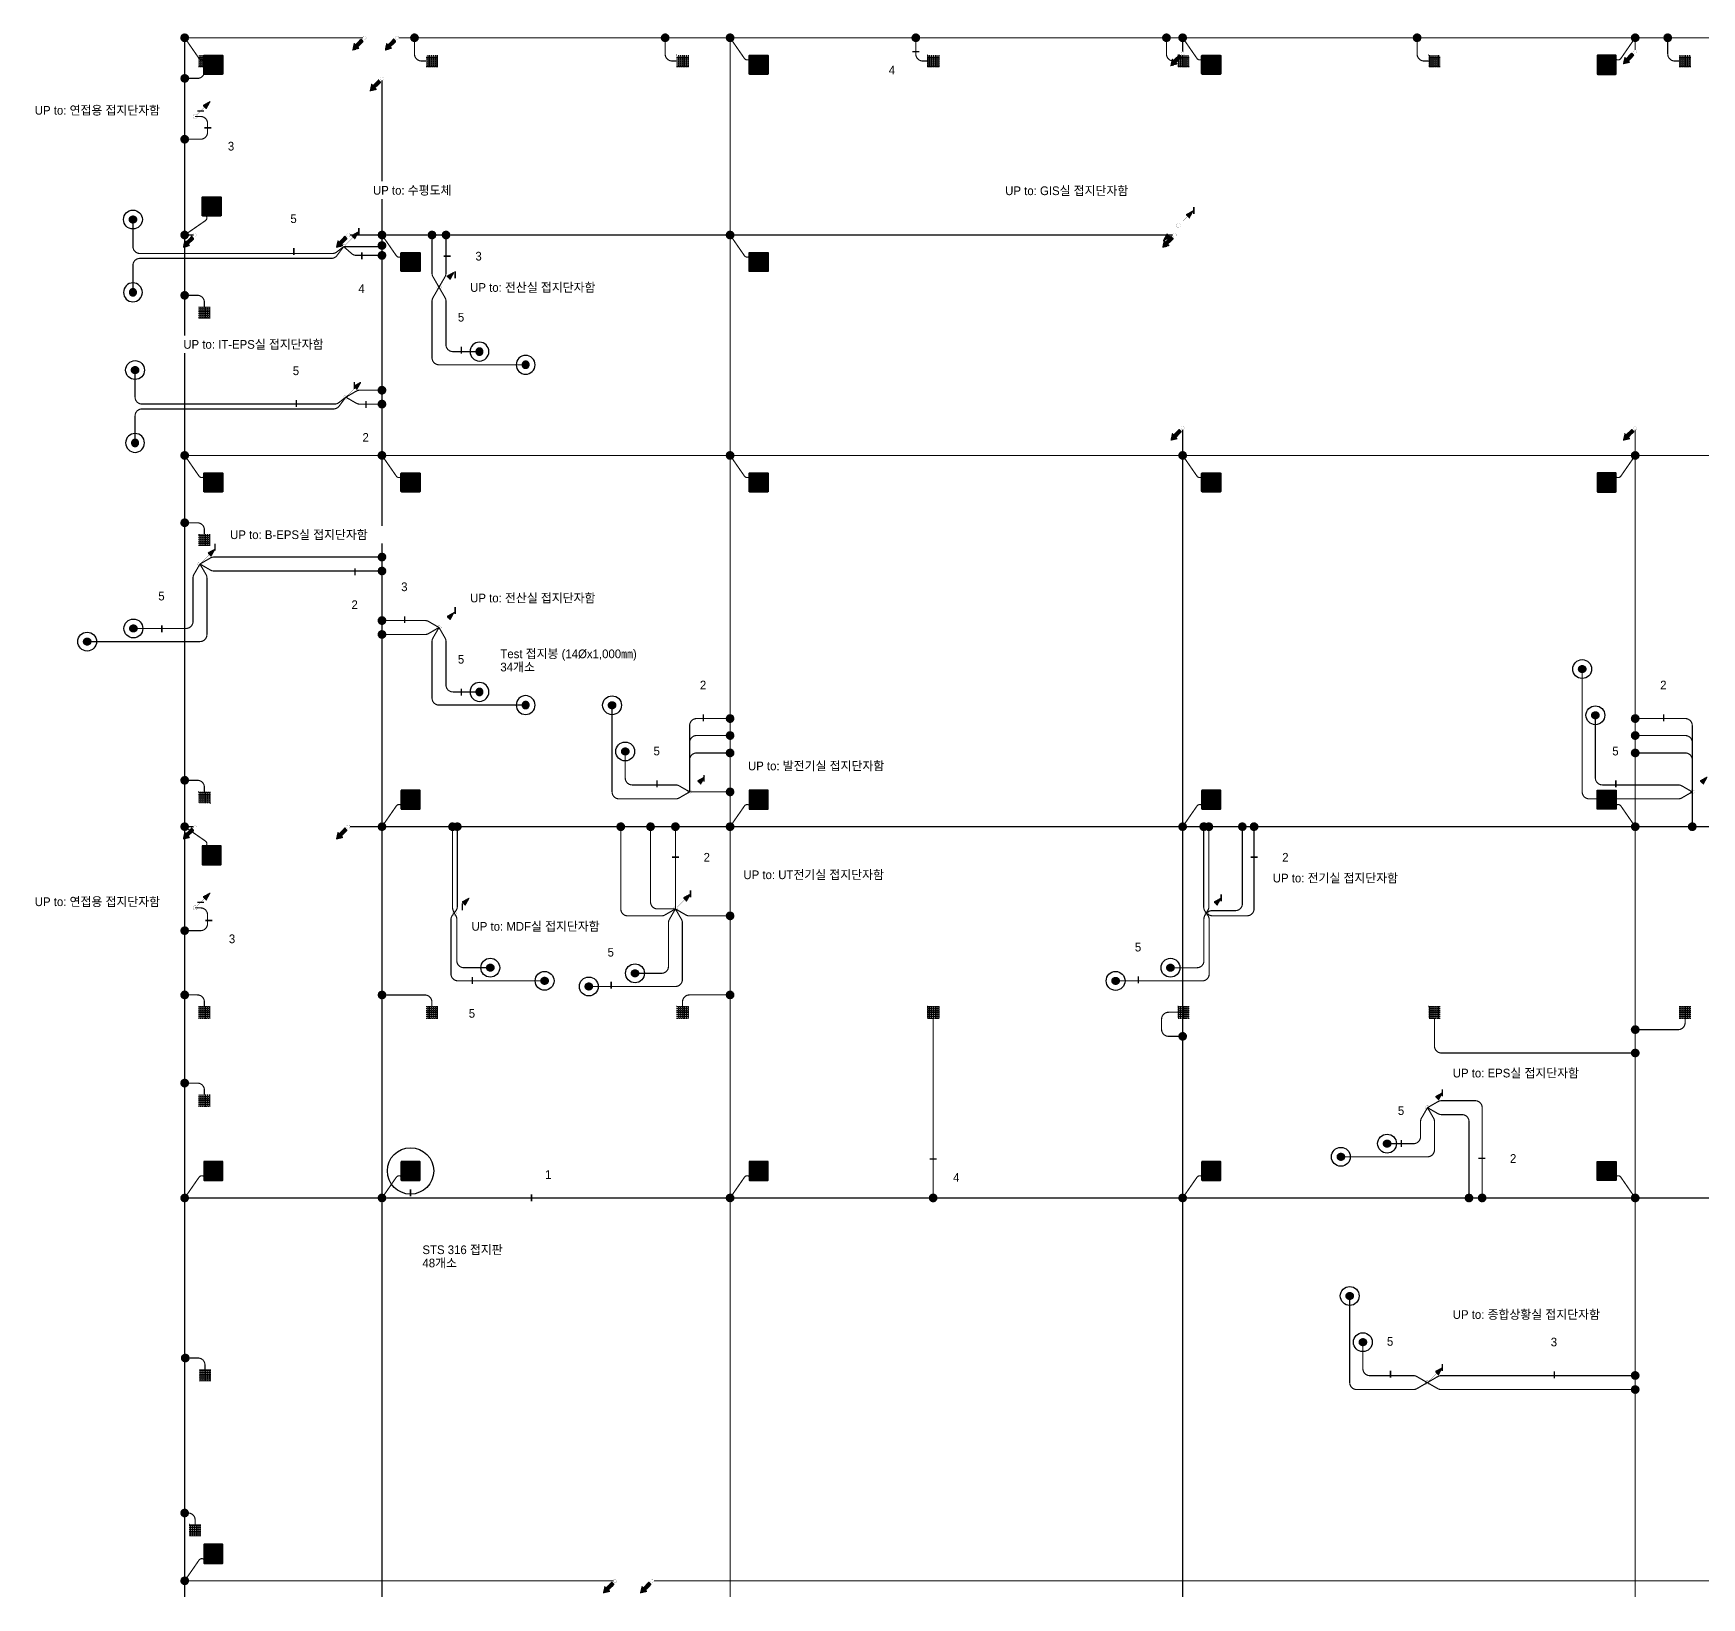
# Model space of a CAD drawing. Header units: millimetres. Extents: x 84495 to 502050, y -708375 to 1238700.
# Drawn here: x 259880 to 331762, y -527075 to -459660 of the extents above; entities that cross this region are included whole.
import ezdxf
from ezdxf.enums import TextEntityAlignment as Align

# ---------------------------------------------------------------- set-up
doc = ezdxf.new("R2010")
doc.units = ezdxf.units.MM
doc.header["$LTSCALE"] = 150
doc.set_wipeout_variables(frame=1)
for name, pattern in [('AM_ISO09W050', [22.5, 12, -1.5, 3, -1.5, 3, -1.5]), ('C2', [18.5, 13.5, -2, 1, -2]), ('HID', [2.3, 1.5, -0.8])]:
    doc.linetypes.add(name, pattern=pattern)
doc.layers.get('0').update_dxf_attribs({"lineweight": 0})
for name, color, linetype in [('------99 Grounding and Lightning', 3, 'Continuous'), ('------99 Grounding_Mesh', 6, 'Continuous'), ('-----09 E-WIRE-GV', 2, 'Continuous'), ('-----20 General Symbol', 3, 'Continuous'), ('-----29 Indicator', 1, 'Continuous'), ('-----30 Text', 2, 'Continuous')]:
    doc.layers.add(name, color=color, linetype=linetype)
doc.styles.add('ELEC', font='')
doc.styles.get('ELEC').set_extended_font_data('Dotum')

# ---------------------------------------------------------------- blocks, each defined once
blk = doc.blocks.new('STS 316 접지판')
blk.add_wipeout([(-254, -276), (-270, -270), (-276, -254), (-276, 254), (-270, 270), (-254, 276), (254, 276), (270, 270), (276, 254), (276, -254), (270, -270), (254, -276)])
h = blk.add_hatch(color=256)
h.dxf.hatch_style = 1
h.set_gradient(color1=(132, 132, 132), color2=(214, 214, 214), tint=1, name='SPHERICAL')
edge = h.paths.add_edge_path()
edge.add_line((-254, 276), (254, 276))
edge.add_arc((254, 254), 22.1, 0, 90, ccw=False)
edge.add_line((276, 254), (276, -254))
edge.add_arc((254, -254), 22.1, 270, 360, ccw=False)
edge.add_line((254, -276), (-254, -276))
edge.add_arc((-254, -254), 22.1, 180, 270, ccw=False)
edge.add_line((-276, -254), (-276, 254))
edge.add_arc((-254, 254), 22.1, 90, 180, ccw=False)
h.paths.add_polyline_path([(-169, 221), (169, 221, -0.668179), (173, 212), (-165, 212, -1.496606)], flags=16)
h.paths.add_polyline_path([(221, 169), (221, -169, -0.668179), (212, -173), (212, 165, -1.496606)], flags=16)
h.paths.add_polyline_path([(-173, -212), (165, -212, -1.496606), (169, -221), (-169, -221, -0.668179)], flags=16)
h.paths.add_polyline_path([(-221, 169, 0.022626), (-52, 0, 1.473564), (-43, 4, 0.045564)], flags=16)
h = blk.add_hatch(color=256)
h.set_gradient(color1=(255, 255, 255), tint=1, name='SPHERICAL')
edge = h.paths.add_edge_path()
edge.add_arc((-232, 232), 22.1, 0, 360)
edge = h.paths.add_edge_path()
edge.add_arc((-78, 249), 16.6, 0, 360)
edge = h.paths.add_edge_path()
edge.add_arc((78, 249), 16.6, 0, 360)
edge = h.paths.add_edge_path()
edge.add_arc((232, 232), 22.1, 0, 360)
edge = h.paths.add_edge_path()
edge.add_arc((249, -77), 16.6, 0, 360)
edge = h.paths.add_edge_path()
edge.add_arc((249, 77), 16.6, 0, 360)
edge = h.paths.add_edge_path()
edge.add_arc((-78, -249), 16.6, 0, 360)
edge = h.paths.add_edge_path()
edge.add_arc((78, -249), 16.6, 0, 360)
edge = h.paths.add_edge_path()
edge.add_arc((232, -232), 22.1, 0, 360)
edge = h.paths.add_edge_path()
edge.add_arc((-232, -232), 22.1, 0, 360)
edge = h.paths.add_edge_path()
edge.add_arc((-249, -77), 16.6, 0, 360)
edge = h.paths.add_edge_path()
edge.add_arc((-249, 77), 16.6, 0, 360)
edge = h.paths.add_edge_path()
edge.add_arc((0, 0), 22.1, 0, 360)
h = blk.add_hatch(color=256)
h.set_gradient(color1=(255, 255, 255), tint=1, name='SPHERICAL')
edge = h.paths.add_edge_path()
edge.add_arc((-249, -77), 16.6, 0, 360)
edge = h.paths.add_edge_path()
edge.add_arc((-249, 77), 16.6, 0, 360)
edge = h.paths.add_edge_path()
edge.add_arc((-232, 232), 22.1, 0, 360)
edge = h.paths.add_edge_path()
edge.add_arc((-78, 249), 16.6, 0, 360)
edge = h.paths.add_edge_path()
edge.add_arc((78, 249), 16.6, 0, 360)
edge = h.paths.add_edge_path()
edge.add_arc((0, 0), 22.1, 0, 360)
edge = h.paths.add_edge_path()
edge.add_arc((232, 232), 22.1, 0, 360)
h = blk.add_hatch(color=256)
h.set_gradient(color1=(132, 132, 132), one_color=1, tint=1, name='SPHERICAL')
edge = h.paths.add_edge_path()
edge.add_arc((0, 0), 22.1, 0, 360)
for points in [[(-254, 276), (254, 276, -0.414214), (276, 254), (276, -254, -0.414214), (254, -276), (-254, -276, -0.414214), (-276, -254), (-276, 254, -0.414214), (-254, 276, 0.033225)], [(-221, -169), (-221, 169, -0.668179), (-212, 173), (-43, 4, -0.414214), (-43, -4), (-212, -173, -0.668179), (-221, -169, -0.016281)], [(-169, 221), (169, 221, -0.668179), (173, 212), (4, 43, -0.414214), (-4, 43), (-173, 212, -0.668179), (-169, 221, -0.016281)], [(221, -169), (221, 169, 0.668179), (212, 173), (43, 4, 0.414214), (43, -4), (212, -173, 0.668179), (221, -169, 0.016281)], [(-169, -221), (169, -221, 0.668179), (173, -212), (4, -43, 0.414214), (-4, -43), (-173, -212, 0.668179), (-169, -221, 0.016281)]]:
    blk.add_lwpolyline(points, format="xyb")
for centre, radius in [((-249, 77), 16.6), ((-232, 232), 22.1), ((-78, 249), 16.6), ((0, 0), 22.1), ((78, 249), 16.6), ((232, 232), 22.1), ((249, 77), 16.6), ((-249, -77), 16.6), ((-232, -232), 22.1), ((-78, -249), 16.6), ((78, -249), 16.6), ((232, -232), 22.1), ((249, -77), 16.6)]:
    blk.add_circle(centre, radius)
blk = doc.blocks.new('접속점 (본딩)')
h = blk.add_hatch(color=256)
h.dxf.hatch_style = 1
h.paths.add_polyline_path([(125, 0, 1), (-125, 0, 1)])
at = {"const_width": 2}
for points in [[(125, 0, 1), (-125, 0)], [(125, 0, -1), (-125, 0)]]:
    blk.add_lwpolyline(points, format="xyb", dxfattribs=at)
blk = doc.blocks.new('A$Ccb354d3c')
at = {"layer": '------99 Grounding_Mesh', "xscale": 1.5, "yscale": 1.5, "zscale": 1.5}
for name, p in [('접속점 (본딩)', (0, 0)), ('STS 316 접지판', (1232, -1164))]:
    blk.add_blockref(name, p, dxfattribs=at)
at = {"layer": '------99 Grounding_Mesh', "linetype": 'AM_ISO09W050', "ltscale": 0.12, "const_width": 50}
blk.add_lwpolyline([(619, -893), (0, 0)], dxfattribs=at)
blk.add_lwpolyline([(619, -893, 0.714131), (884, -816)], format="xyb", dxfattribs=at)
blk = doc.blocks.new('입상입하2')
h = blk.add_hatch()
h.set_pattern_fill('ANSI31', color=256, scale=100, angle=135)
h.set_pattern_definition([(180, (0, 0), (-2e-14, -12.5), [])])
h.paths.add_polyline_path([(326, 242), (377, 192), (433, 433), (192, 377), (242, 326), (39, 124), (124, 39)])
at = {"const_width": 3.93}
blk.add_lwpolyline([(0, 61, -1), (0, -61, -1), (0, 61)], format="xyb", dxfattribs=at)
blk.add_lwpolyline([(377, 192), (326, 242), (124, 39), (39, 124), (242, 326), (192, 377), (433, 433)], close=True, dxfattribs=at)
blk = doc.blocks.new('구조체접속')
h = blk.add_hatch()
h.set_pattern_fill('ANGLE', color=1, scale=200)
h.set_pattern_definition([(0, (0, 0), (0, 55), [40, -15]), (90, (0, 0), (-55, 3e-15), [40, -15])])
h.paths.add_polyline_path([(168, 168), (-168, 168), (-168, -168), (168, -168)])
at = {"color": 1}
for p, q in [((166, 168), (168, 166)), ((-168, -166), (-166, -168))]:
    blk.add_line(p, q, dxfattribs=at)
at = {"color": 1, "const_width": 2}
blk.add_lwpolyline([(168, 168), (-168, 168), (-168, -168), (168, -168)], close=True, dxfattribs=at)
blk = doc.blocks.new('입상입하1')
h = blk.add_hatch()
h.set_pattern_fill('ANSI31', color=256, scale=50, angle=135)
h.set_pattern_definition([(180, (845993.8846, 610394.13), (-1e-14, -6.25), [])])
h.paths.add_polyline_path([(432, 432), (321, 228), (229, 321)])
at = {"const_width": 3.93}
blk.add_lwpolyline([(0, 61, -1), (0, -61, -1), (0, 61)], format="xyb", dxfattribs=at)
for points in [[(43, 43), (275, 275)], [(434, 433), (322, 227), (229, 321), (434, 433)]]:
    blk.add_lwpolyline(points, dxfattribs=at)
blk = doc.blocks.new('접지봉')
at = {"linetype": 'HID', "ltscale": 200}
h = blk.add_hatch(color=256, dxfattribs=at)
h.dxf.hatch_style = 1
edge = h.paths.add_edge_path()
edge.add_arc((0, 0), 102, 0, 360)
blk.add_circle((0, 0), 271)
blk.add_circle((0, 0), 102, dxfattribs=at)

msp = doc.modelspace()

# ---------------------------------------------------------------- linework, layer by layer
at = {"layer": '------99 Grounding_Mesh', "linetype": 'AM_ISO09W050', "const_width": 50, "elevation": 0}
for points in [[(266400, -459850), (274076, -459850)], [(266400, -459850), (266400, -527050)], [(275624, -459850), (352400, -459850)], [(289900, -459850), (289900, -527050)], [(309400, -460450), (309400, -459850)], [(328900, -459850), (328900, -460376)], [(274900, -461684), (274900, -527050)], [(273524, -468350), (308976, -468350)], [(309400, -527050), (309400, -476744)], [(328900, -476744), (328900, -527050)], [(266400, -477850), (352400, -477850)], [(273524, -493850), (352400, -493850)], [(266400, -509850), (352400, -509850)]]:
    msp.add_lwpolyline(points, dxfattribs=at)
at = {"layer": '------99 Grounding_Mesh', "const_width": 50, "elevation": 0}
for points in [[(266400, -468350), (266776, -468350)], [(266400, -493850), (266776, -493850)]]:
    msp.add_lwpolyline(points, dxfattribs=at)
at = {"layer": '------99 Grounding_Mesh', "linetype": 'AM_ISO09W050', "const_width": 50}
for points in [[(266400, -526350), (284876, -526350)], [(286624, -526350), (352400, -526350)]]:
    msp.add_lwpolyline(points, dxfattribs=at)
at = {"layer": '-----09 E-WIRE-GV', "color": 4, "linetype": 'C2', "ltscale": 0.1, "const_width": 50, "elevation": 0}
for points in [[(276797, -460851), (276602, -460851, -0.414214), (276302, -460551), (276302, -459850)], [(287597, -460851), (287402, -460851, -0.414214), (287102, -460551), (287102, -459850)], [(298397, -460851), (298202, -460851, -0.414214), (297902, -460551), (297902, -459850)], [(319997, -460851), (319802, -460851, -0.414214), (319502, -460551), (319502, -459850)], [(330797, -460851), (330602, -460851, -0.414214), (330302, -460551), (330302, -459850)], [(267248, -471445), (267248, -471250, 0.414214), (266948, -470950), (266400, -470950)], [(267248, -481248), (267248, -481053, 0.414214), (266948, -480753), (266400, -480753)], [(267248, -492345), (267248, -492150, 0.414214), (266948, -491850), (266400, -491850)], [(277050, -501598), (277050, -501403, 0.414214), (276750, -501103), (274900, -501103)], [(287850, -501595), (287850, -501400, -0.414214), (288150, -501100), (289900, -501100)], [(309198, -501847), (308792, -501847, 0.414214), (308492, -502147), (308492, -502584, 0.414214), (308792, -502884), (309400, -502884)], [(328900, -503603), (320550, -503603, -0.414214), (320250, -503303), (320250, -502099)], [(331050, -502102), (331050, -502297, -0.414214), (330750, -502597), (328900, -502597)], [(266850, -523923), (266850, -523728, 0.414214), (266550, -523428), (266400, -523428)]]:
    msp.add_lwpolyline(points, format="xyb", dxfattribs=at)
at = {"layer": '-----09 E-WIRE-GV', "color": 3, "linetype": 'C2', "ltscale": 0.3, "const_width": 50}
msp.add_lwpolyline([(266850, -463243), (267085, -463243, -0.414214), (267385, -463543), (267385, -463923, -0.414214), (267085, -464223), (266400, -464223)], format="xyb", dxfattribs=at)
at = {"layer": '-----09 E-WIRE-GV', "color": 3, "linetype": 'C2', "ltscale": 0.3, "const_width": 50, "elevation": 0}
for points in [[(277358, -470600), (277098, -470150, -0.131652), (277058, -470000), (277058, -468350)], [(277358, -470600), (277618, -470150, 0.131652), (277658, -470000), (277658, -468350)], [(277358, -485266), (276908, -485006, 0.131652), (276758, -484966), (274900, -484966)], [(277358, -485266), (276908, -485526, -0.131652), (276758, -485566), (274900, -485566)], [(278010, -497570), (277960, -497443, -0.093464), (277940, -497333), (277940, -493850)], [(278010, -497570), (278086, -497470, 0.163649), (278147, -497289), (278147, -493850)], [(266850, -497350), (267085, -497350, -0.414214), (267385, -497650), (267385, -498030, -0.414214), (267085, -498330), (266400, -498330)], [(319942, -517808), (320392, -517548, -0.131652), (320542, -517508), (328900, -517508)], [(319942, -517808), (320392, -518068, 0.131652), (320542, -518108), (328900, -518108)]]:
    msp.add_lwpolyline(points, format="xyb", dxfattribs=at)
at = {"layer": '-----09 E-WIRE-GV', "color": 2, "linetype": 'C2', "ltscale": 0.3, "const_width": 50, "elevation": 0}
for points in [[(277358, -470600), (277098, -471050, 0.131652), (277058, -471200), (277058, -473643, 0.414214), (277358, -473943), (281091, -473943)], [(277358, -470600), (277618, -471050, -0.131652), (277658, -471200), (277658, -473076, 0.414214), (277958, -473376), (279100, -473376)], [(264262, -474172), (264262, -475336, 0.414214), (264562, -475636), (272859, -475636, 0.167284), (273043, -475573), (273342, -475339)], [(267058, -482530), (267318, -482980, -0.131652), (267358, -483130), (267358, -485573, -0.414214), (267058, -485873), (262198, -485873)], [(267058, -482530), (266798, -482980, 0.131652), (266758, -483130), (266758, -485006, -0.414214), (266458, -485306), (264190, -485306)], [(277358, -485266), (277098, -485716, 0.131652), (277058, -485866), (277058, -488309, 0.414214), (277358, -488609), (281091, -488609)], [(277358, -485266), (277618, -485716, -0.131652), (277658, -485866), (277658, -487742, 0.414214), (277958, -488042), (279100, -488042)], [(288158, -492350), (287708, -492610, -0.131652), (287558, -492650), (285115, -492650, -0.414214), (284815, -492350), (284815, -488617)], [(288158, -492350), (287708, -492090, 0.131652), (287558, -492050), (285682, -492050, -0.414214), (285382, -491750), (285382, -490608)], [(287545, -497393), (287805, -497843, -0.131652), (287845, -497993), (287845, -500436, -0.414214), (287545, -500736), (283812, -500736)], [(287545, -497393), (287285, -497843, 0.131652), (287245, -497993), (287245, -499869, -0.414214), (286945, -500169), (285803, -500169)], [(281907, -500493), (278173, -500493, -0.414214), (277873, -500193), (277873, -497851, -0.163907), (277934, -497670), (278010, -497570)], [(279568, -499926), (278426, -499926, -0.414214), (278126, -499626), (278126, -497838, 0.143707), (278078, -497676), (278010, -497570)], [(310410, -497570), (310486, -497674, -0.15946), (310544, -497851), (310544, -500196, -0.414214), (310244, -500496), (306511, -500496)], [(310410, -497570), (310349, -497689, 0.119178), (310316, -497826), (310316, -499629, -0.414214), (310016, -499929), (308874, -499929)], [(319951, -505958), (320211, -506408, -0.131652), (320251, -506558), (320251, -507777, -0.414214), (319951, -508077), (316218, -508077)], [(319951, -505958), (319691, -506408, 0.131652), (319651, -506558), (319651, -507210, -0.414214), (319351, -507510), (318209, -507510)], [(319942, -517808), (319492, -518068, -0.131652), (319342, -518108), (316899, -518108, -0.414214), (316599, -517808), (316599, -514075)], [(319942, -517808), (319492, -517548, 0.131652), (319342, -517508), (317466, -517508, -0.414214), (317166, -517208), (317166, -516066)]]:
    msp.add_lwpolyline(points, format="xyb", dxfattribs=at)
at = {"layer": '-----09 E-WIRE-GV', "color": 1, "linetype": 'C2', "ltscale": 0.3, "const_width": 50, "elevation": 0}
for points in [[(273342, -475339), (273792, -475080, -0.131652), (273942, -475039), (274900, -475039)], [(273342, -475339), (273792, -475599, 0.131652), (273942, -475639), (274900, -475639)], [(267058, -482530), (267508, -482270, -0.131652), (267658, -482230), (274900, -482230)], [(267058, -482530), (267508, -482790, 0.131652), (267658, -482830), (274900, -482830)], [(288158, -490358), (288158, -490221, -0.414214), (288458, -489921), (289900, -489921)], [(331358, -490358), (331358, -490221, 0.414214), (331058, -489921), (328900, -489921)], [(288158, -491109), (288158, -490972, -0.414214), (288458, -490672), (289900, -490672)], [(331358, -491109), (331358, -490972, 0.414214), (331058, -490672), (328900, -490672)], [(287545, -497393), (287095, -497653, -0.131652), (286945, -497693), (285491, -497693, -0.414214), (285191, -497393), (285191, -493850)], [(287545, -497393), (286772, -497393, -0.414214), (286472, -497093), (286472, -493850)], [(287545, -497393), (287995, -497653, 0.131652), (288145, -497693), (289900, -497693)], [(319951, -505958), (320401, -505699, -0.131652), (320551, -505658), (322005, -505658, -0.414214), (322305, -505958), (322305, -509850)], [(319951, -505958), (320401, -506218, 0.131652), (320551, -506258), (321438, -506258, -0.414214), (321738, -506558), (321738, -509850)]]:
    msp.add_lwpolyline(points, format="xyb", dxfattribs=at)
msp.add_lwpolyline([(287545, -497393), (287545, -493850)], dxfattribs=at)
at = {"layer": '-----09 E-WIRE-GV', "color": 4, "linetype": 'C2', "ltscale": 0.1, "const_width": 50}
for points in [[(267248, -501595), (267248, -501400, 0.414214), (266948, -501100), (266400, -501100)], [(267248, -505395), (267248, -505200, 0.414214), (266948, -504900), (266400, -504900)], [(267273, -517243), (267273, -517048, 0.414214), (266973, -516748), (266425, -516748)]]:
    msp.add_lwpolyline(points, format="xyb", dxfattribs=at)
at = {"layer": '-----09 E-WIRE-GV', "color": 4, "linetype": 'C2', "ltscale": 0.1, "const_width": 50, "elevation": 0}
msp.add_lwpolyline([(298650, -502099), (298650, -509850)], dxfattribs=at)
at = {"layer": '-----29 Indicator'}
msp.add_lwpolyline([(266075, -463005, 0, 0, 0), (266938, -463005, 64.2, 64.2, 0), (267239, -463005, 0, 0, 0)], format="xyseb", dxfattribs=at)
at = {"layer": '-----29 Indicator', "elevation": 0}
for points in [[(268411, -464114, 0, 0, 0), (268411, -463730, 0, 0, 0), (267547, -463730, 64.2, 64.2, 0), (267247, -463730, 0, 0, 0)], [(307724, -466471, 0, 0, 0), (309885, -466471, 0, 0, 0), (309885, -467150, 64.2, 64.2, 0), (309885, -467451, 0, 0, 0)], [(274032, -470258, 0, 0, 0), (274032, -469395, 64.2, 64.2, 0), (274032, -469094, 0, 0, 0)], [(278727, -469260, 0, 0, 0), (277864, -469260, 64.2, 64.2, 0), (277564, -469260, 0, 0, 0)], [(274212, -476665, 0, 0, 0), (274212, -475802, 64.2, 64.2, 0), (274212, -475501, 0, 0, 0)], [(268198, -481260, 0, 0, 0), (267709, -481260, 0, 0, 0), (267709, -481652, 64.2, 64.2, 0), (267709, -481953, 0, 0, 0)], [(273737, -483876, 0, 0, 0), (273737, -483012, 64.2, 64.2, 0), (273737, -482712, 0, 0, 0)], [(278542, -483988, 0, 0, 0), (278053, -483988, 0, 0, 0), (278053, -484380, 64.2, 64.2, 0), (278053, -484680, 0, 0, 0)], [(313222, -496091, 0, 0, 0), (311061, -496091, 0, 0, 0), (311061, -496770, 64.2, 64.2, 0), (311061, -497071, 0, 0, 0)], [(266075, -497111, 0, 0, 0), (266938, -497111, 64.2, 64.2, 0), (267239, -497111, 0, 0, 0)], [(268455, -498274, 0, 0, 0), (268455, -497890, 0, 0, 0), (267592, -497890, 64.2, 64.2, 0), (267292, -497890, 0, 0, 0)], [(320977, -504497, 0, 0, 0), (320593, -504497, 0, 0, 0), (320593, -505175, 64.2, 64.2, 0), (320593, -505476, 0, 0, 0)], [(299663, -508556, 0, 0, 0), (299663, -508171, 0, 0, 0), (298800, -508171, 64.2, 64.2, 0), (298500, -508171, 0, 0, 0)], [(281728, -508837, 0, 0, 0), (281343, -508837, 0, 0, 0), (281343, -509700, 64.2, 64.2, 0), (281343, -510000, 0, 0, 0)]]:
    msp.add_lwpolyline(points, format="xyseb", dxfattribs=at)

# ---------------------------------------------------------------- block references
at = {"layer": '------99 Grounding and Lightning', "yscale": 1.5, "zscale": 1.5}
for name, p, xscale, rotation in [('접속점 (본딩)', (276302, -459850), -1.5, 180), ('접속점 (본딩)', (287102, -459850), -1.5, 180), ('접속점 (본딩)', (297902, -459850), -1.5, 180), ('접속점 (본딩)', (319502, -459850), -1.5, 180), ('접속점 (본딩)', (330302, -459850), -1.5, 180), ('구조체접속', (277050, -460850), 1.5, 269.9999999999999), ('구조체접속', (287850, -460850), 1.5, 269.9999999999999), ('구조체접속', (298650, -460850), 1.5, 269.9999999999999), ('구조체접속', (320250, -460850), 1.5, 269.9999999999999), ('구조체접속', (331050, -460850), 1.5, 269.9999999999999), ('접속점 (본딩)', (266400, -464223), -1.5, 270), ('접속점 (본딩)', (277658, -468350), 1.5, 89.99999999999999), ('접지봉', (264170, -470822), -1.5, 180), ('접속점 (본딩)', (266400, -470950), 1.5, 270), ('구조체접속', (267250, -471697), 1.5, 269.9999999999999), ('접지봉', (279100, -473376), -1.5, 270), ('접지봉', (281091, -473943), -1.5, 270), ('접속점 (본딩)', (274900, -475039), 1.5, 179.9999999999999), ('접속점 (본딩)', (274900, -475639), 1.5, 179.9999999999999), ('접지봉', (264262, -477311), -1.5, 180), ('접속점 (본딩)', (266400, -480753), 1.5, 270), ('구조체접속', (267250, -481500), 1.5, 269.9999999999999), ('접속점 (본딩)', (274900, -482230), 1.5, 179.9999999999999), ('접속점 (본딩)', (274900, -482830), 1.5, 179.9999999999999), ('접지봉', (264190, -485306), 1.5, 90), ('접속점 (본딩)', (274900, -484966), 1.5, 179.9999999999999), ('접지봉', (262198, -485873), 1.5, 90), ('접속점 (본딩)', (274900, -485566), 1.5, 179.9999999999999), ('접지봉', (279100, -488042), -1.5, 270), ('접지봉', (281091, -488609), -1.5, 270), ('접속점 (본딩)', (289900, -489190), 1.5, 89.99999999999997), ('접속점 (본딩)', (328900, -489190), 1.5, 89.99999999999997), ('접속점 (본딩)', (289900, -489921), 1.5, 89.99999999999997), ('접속점 (본딩)', (289900, -490672), 1.5, 89.99999999999997), ('접속점 (본딩)', (266400, -491850), 1.5, 270), ('구조체접속', (267253, -492597), 1.5, 269.9999999999999), ('접속점 (본딩)', (277940, -493850), 1.5, 89.99999999999993), ('접속점 (본딩)', (278147, -493850), 1.5, 89.99999999999993), ('접속점 (본딩)', (285191, -493850), 1.5, 179.9999999999999), ('접속점 (본딩)', (286472, -493850), 1.5, 179.9999999999999), ('접속점 (본딩)', (287545, -493850), 1.5, 179.9999999999999), ('접속점 (본딩)', (311973, -493850), -1.5, 90.00000000000007), ('접속점 (본딩)', (312477, -493850), -1.5, 90.00000000000007), ('접속점 (본딩)', (331358, -493850), 1.5, 89.99999999999997), ('접속점 (본딩)', (266400, -498330), -1.5, 270), ('접속점 (본딩)', (289900, -497693), 1.5, 179.9999999999999), ('접지봉', (279568, -499926), 1.5, 90), ('접지봉', (308874, -499929), 1.5, 90), ('접지봉', (281907, -500493), 1.5, 90), ('접지봉', (285803, -500169), 1.5, 90), ('접지봉', (306511, -500496), 1.5, 90), ('접속점 (본딩)', (266400, -501100), 1.5, 270), ('접속점 (본딩)', (274900, -501103), 1.5, 270), ('접지봉', (283812, -500736), 1.5, 90), ('접속점 (본딩)', (289900, -501100), -1.5, 90), ('구조체접속', (267248, -501847), 1.5, 269.9999999999999), ('구조체접속', (277050, -501850), 1.5, 269.9999999999999), ('구조체접속', (287850, -501847), 1.5, 269.9999999999999), ('구조체접속', (298650, -501847), 1.5, 269.9999999999999), ('구조체접속', (309450, -501847), 1.5, 269.9999999999999), ('구조체접속', (320250, -501847), 1.5, 269.9999999999999), ('구조체접속', (331050, -501850), 1.5, 269.9999999999999), ('접속점 (본딩)', (266400, -504900), 1.5, 270), ('구조체접속', (267248, -505647), 1.5, 269.9999999999999), ('접지봉', (318209, -507510), 1.5, 90), ('접지봉', (316218, -508077), 1.5, 90), ('접속점 (본딩)', (298650, -509850), -1.5, 90), ('접속점 (본딩)', (266425, -516748), 1.5, 270), ('구조체접속', (267273, -517495), 1.5, 269.9999999999999), ('접속점 (본딩)', (266400, -523428), 1.5, 270)]:
    msp.add_blockref(name, p, dxfattribs=dict(at, xscale=xscale, rotation=rotation))
at = {"layer": '------99 Grounding and Lightning', "xscale": 1.5, "yscale": 1.5, "zscale": 1.5}
for name, p in [('접지봉', (264170, -467683)), ('접지봉', (264262, -474172)), ('접지봉', (326616, -487058)), ('접지봉', (284815, -488617)), ('접지봉', (327183, -489049)), ('접지봉', (285382, -490608)), ('접속점 (본딩)', (328900, -502597)), ('접속점 (본딩)', (309400, -502884)), ('접속점 (본딩)', (328900, -503603)), ('접속점 (본딩)', (321738, -509850)), ('접속점 (본딩)', (322305, -509850)), ('접지봉', (316599, -514075)), ('접지봉', (317166, -516066)), ('접속점 (본딩)', (328900, -517500)), ('접속점 (본딩)', (328900, -518108))]:
    msp.add_blockref(name, p, dxfattribs=at)
at = {"layer": '-----20 General Symbol', "rotation": 180}
for name, p, xscale, yscale, zscale in [('입상입하2', (274150, -459850), 1.2, 1.2, 1.2), ('입상입하2', (275550, -459850), 1.2, 1.2, 1.2), ('입상입하2', (274900, -461610), 1.2, 1.2, 1.2), ('입상입하1', (309208, -467950), 1.5, 1.5, 1.5), ('입상입하2', (273450, -468350), 1.2, 1.2, 1.2), ('입상입하2', (309050, -468350), 1.2, 1.2, 1.2), ('입상입하2', (309402, -476670), 1.2, 1.2, 1.2), ('입상입하2', (328900, -476670), 1.2, 1.2, 1.2), ('입상입하2', (273450, -493850), 1.2, 1.2, 1.2), ('입상입하2', (284950, -526350), 1.2, 1.2, 1.2), ('입상입하2', (286550, -526350), 1.2, 1.2, 1.2)]:
    msp.add_blockref(name, p, dxfattribs=dict(at, xscale=xscale, yscale=yscale, zscale=zscale))
at = {"layer": '-----20 General Symbol', "xscale": 1.5, "yscale": 1.5, "zscale": 1.5}
for p in [(266850, -463243), (309208, -467950), (273250, -468850), (277358, -470600), (273342, -475339), (267058, -482530), (277358, -485266), (288158, -492350), (331358, -492350), (266850, -497350), (278010, -497570), (287545, -497393), (310410, -497570), (319951, -505958), (319942, -517808)]:
    msp.add_blockref('입상입하1', p, dxfattribs=at)

# ---------------------------------------------------------------- wipeouts: each hides what was drawn before it
for points in [[(296537, -461443), (296537, -461037), (296889, -460834), (297240, -461037), (297240, -461443), (296889, -461646)], [(275528, -483712), (275528, -483306), (275879, -483103), (276231, -483306), (276231, -483712), (275879, -483915)], [(288400, -487945), (288400, -487539), (288751, -487336), (289103, -487539), (289103, -487945), (288751, -488148)], [(329777, -487945), (329777, -487539), (330129, -487336), (330480, -487539), (330480, -487945), (330129, -488148)], [(327713, -490791), (327713, -490385), (328064, -490183), (328416, -490385), (328416, -490791), (328064, -490994)], [(288559, -495369), (288559, -494963), (288910, -494761), (289261, -494963), (289261, -495369), (288910, -495572)], [(313491, -495369), (313491, -494963), (313842, -494761), (314194, -494963), (314194, -495369), (313842, -495572)], [(278440, -502095), (278440, -501689), (278791, -501486), (279142, -501689), (279142, -502095), (278791, -502297)], [(323305, -508349), (323305, -507943), (323656, -507740), (324007, -507943), (324007, -508349), (323656, -508551)], [(276517, -511775), (280505, -511775), (280505, -512936), (276517, -512936)], [(320977, -514526), (328344, -514526), (328344, -515276), (320977, -515276)], [(325061, -516258), (325061, -515853), (325412, -515650), (325764, -515853), (325764, -516258), (325412, -516461)]]:
    msp.add_wipeout(points).dxf.layer = '-----29 Indicator'

# ---------------------------------------------------------------- next in the draw order: linework, layer by layer
at = {"layer": '-----29 Indicator', "elevation": 0}
for points in [[(296889, -460834, 0, 0, 0), (296889, -460450, 0, 0, 0), (297752, -460450, 64.2, 64.2, 0), (298052, -460450, 0, 0, 0)], [(275879, -483915, 0, 0, 0), (275879, -484778, 64.2, 64.2, 0), (275879, -485078, 0, 0, 0)], [(288751, -488148, 0, 0, 0), (288751, -489011, 64.2, 64.2, 0), (288751, -489311, 0, 0, 0)], [(330129, -488148, 0, 0, 0), (330129, -489011, 64.2, 64.2, 0), (330129, -489311, 0, 0, 0)], [(288559, -495166, 0, 0, 0), (287695, -495166, 64.2, 64.2, 0), (287395, -495166, 0, 0, 0)], [(313491, -495166, 0, 0, 0), (312628, -495166, 64.2, 64.2, 0), (312327, -495166, 0, 0, 0)], [(290357, -495915, 0, 0, 0), (288196, -495915, 0, 0, 0), (288196, -496593, 64.2, 64.2, 0), (288196, -496894, 0, 0, 0)], [(278791, -501486, 0, 0, 0), (278791, -500623, 64.2, 64.2, 0), (278791, -500322, 0, 0, 0)], [(323305, -508146, 0, 0, 0), (322441, -508146, 64.2, 64.2, 0), (322141, -508146, 0, 0, 0)], [(320977, -514901, 0, 0, 0), (320593, -514901, 0, 0, 0), (320593, -517008, 64.2, 64.2, 0), (320593, -517309, 0, 0, 0)], [(325412, -516461, 0, 0, 0), (325412, -517324, 64.2, 64.2, 0), (325412, -517625, 0, 0, 0)]]:
    msp.add_lwpolyline(points, format="xyseb", dxfattribs=at)

# ---------------------------------------------------------------- next in the draw order: block references
at = {"layer": '------99 Grounding and Lightning', "xscale": 1.5, "yscale": 1.5, "zscale": 1.5, "rotation": 89.99999999999997}
for p in [(328900, -489921), (328900, -490672)]:
    msp.add_blockref('접속점 (본딩)', p, dxfattribs=at)
at = {"layer": '-----09 E-WIRE-GV'}
for p in [(266400, -459850), (289900, -459850), (309400, -459850), (274900, -468350), (289900, -468350), (266400, -477850), (274900, -477850), (289900, -477850), (309400, -477850)]:
    msp.add_blockref('A$Ccb354d3c', p, dxfattribs=at)
at = {"layer": '-----09 E-WIRE-GV', "xscale": -1}
for p in [(328900, -459850), (328900, -477850)]:
    msp.add_blockref('A$Ccb354d3c', p, dxfattribs=at)
at = {"layer": '-----09 E-WIRE-GV'}
for p, rotation in [((266400, -468350), 90), ((328900, -493850), 180), ((328900, -509850), 180)]:
    msp.add_blockref('A$Ccb354d3c', p, dxfattribs=dict(at, rotation=rotation))
at = {"layer": '-----09 E-WIRE-GV', "xscale": -1}
for p, rotation in [((274900, -493850), 180), ((289900, -493850), 180), ((309400, -493850), 180), ((266400, -493850), 90), ((266400, -509850), 180), ((274900, -509850), 180), ((289900, -509850), 180), ((309400, -509850), 180), ((266400, -526350), 180)]:
    msp.add_blockref('A$Ccb354d3c', p, dxfattribs=dict(at, rotation=rotation))

# ---------------------------------------------------------------- next in the draw order: texts
at = {"layer": '-----30 Text', "style": 'ELEC'}
for s, p in [('4', (296737, -461243)), ('3', (275728, -483512)), ('2', (288600, -487745)), ('2', (329977, -487745)), ('5', (327913, -490591)), ('2', (288759, -495169)), ('2', (313691, -495169)), ('5', (278640, -501895)), ('2', (323505, -508149)), ('48개소', (276644, -512654, 0)), ('STS 316 접지판', (276644, -512082, 0)), ('UP to: 종합상황실 접지단자함', (321039, -514874)), ('3', (325261, -516059))]:
    msp.add_text(s, height=375, dxfattribs=at).set_placement(p, align=Align.MIDDLE_LEFT)

# ---------------------------------------------------------------- next in the draw order: wipeouts: each hides what was drawn before it
for points in [[(259880, -462630), (266075, -462630), (266075, -463380), (259880, -463380)], [(268059, -464723), (268059, -464317), (268411, -464114), (268762, -464317), (268762, -464723), (268411, -464926)], [(274390, -466043), (278388, -466043), (278388, -466793), (274390, -466793)], [(307724, -466096), (301529, -466096), (301529, -466846), (307724, -466846)], [(278727, -469463), (278727, -469058), (279079, -468855), (279430, -469058), (279430, -469463), (279079, -469666)], [(278542, -470229), (284913, -470229), (284913, -470979), (278542, -470979)], [(277972, -472093), (277972, -471688), (278323, -471485), (278675, -471688), (278675, -472093), (278323, -472296)], [(266218, -472683), (273218, -472683), (273218, -473433), (266218, -473433)], [(270857, -474402), (270857, -473997), (271208, -473794), (271560, -473997), (271560, -474402), (271208, -474605)], [(268198, -480885), (275198, -480885), (275198, -481635), (268198, -481635)], [(265064, -484111), (265064, -483705), (265415, -483503), (265767, -483705), (265767, -484111), (265415, -484314)], [(278542, -483613), (284913, -483613), (284913, -484363), (278542, -484363)], [(273386, -484484), (273386, -484078), (273737, -483876), (274089, -484078), (274089, -484484), (273737, -484687)], [(277972, -486833), (277972, -486428), (278323, -486225), (278675, -486428), (278675, -486833), (278323, -487036)], [(279899, -486064), (286601, -486064), (286601, -487283), (279899, -487283)], [(286402, -490787), (286402, -490382), (286753, -490179), (287105, -490382), (287105, -490787), (286753, -490990)], [(313222, -495716), (319417, -495716), (319417, -496466), (313222, -496466)], [(259880, -496736), (266075, -496736), (266075, -497486), (259880, -497486)], [(268104, -498883), (268104, -498477), (268455, -498274), (268807, -498477), (268807, -498883), (268455, -499085)], [(284421, -499459), (284421, -499053), (284773, -498850), (285124, -499053), (285124, -499459), (284773, -499662)], [(307141, -499238), (307141, -498833), (307493, -498630), (307844, -498833), (307844, -499238), (307493, -499441)], [(320977, -504122), (327173, -504122), (327173, -504872), (320977, -504872)], [(318474, -506286), (318474, -505881), (318825, -505678), (319176, -505881), (319176, -506286), (318825, -506489)], [(281728, -509039), (281728, -508634), (282079, -508431), (282430, -508634), (282430, -509039), (282079, -509242)], [(299312, -509164), (299312, -508758), (299663, -508556), (300015, -508758), (300015, -509164), (299663, -509367)], [(318004, -516233), (318004, -515827), (318355, -515624), (318707, -515827), (318707, -516233), (318355, -516436)]]:
    msp.add_wipeout(points).dxf.layer = '-----29 Indicator'

# ---------------------------------------------------------------- next in the draw order: linework, layer by layer
at = {"layer": '-----09 E-WIRE-GV', "color": 4, "linetype": 'C2', "ltscale": 0.1, "const_width": 50, "elevation": 0}
for points in [[(309197, -460851), (309002, -460851, -0.414214), (308702, -460551), (308702, -459850)], [(267251, -461106), (267251, -461301, -0.414214), (266951, -461601), (266403, -461601)]]:
    msp.add_lwpolyline(points, format="xyb", dxfattribs=at)
at = {"layer": '-----09 E-WIRE-GV', "color": 2, "linetype": 'C2', "ltscale": 0.3, "const_width": 50, "elevation": 0}
for points in [[(264170, -467683), (264170, -468847, 0.414214), (264470, -469147), (272767, -469147, 0.167284), (272951, -469083), (273250, -468850)], [(264170, -470822), (264170, -469658, -0.414214), (264470, -469358), (272720, -469358, 0.236323), (272960, -469237), (273250, -468850)], [(264262, -477311), (264262, -476147, -0.414214), (264562, -475847), (272812, -475847, 0.236323), (273052, -475727), (273342, -475339)], [(331358, -492350), (330908, -492610, -0.131652), (330758, -492650), (326916, -492650, -0.414214), (326616, -492350), (326616, -487058)], [(331358, -492350), (330908, -492090, 0.131652), (330758, -492050), (327483, -492050, -0.414214), (327183, -491750), (327183, -489049)]]:
    msp.add_lwpolyline(points, format="xyb", dxfattribs=at)
at = {"layer": '-----09 E-WIRE-GV', "color": 4, "linetype": 'C2', "ltscale": 0.3, "const_width": 50, "elevation": 0}
msp.add_lwpolyline([(273250, -468850), (273600, -469156, 0.181566), (273797, -469230), (274900, -469230)], format="xyb", dxfattribs=at)
msp.add_lwpolyline([(273250, -468850), (274900, -468850)], dxfattribs=at)
at = {"layer": '-----09 E-WIRE-GV', "color": 1, "linetype": 'C2', "ltscale": 0.3, "const_width": 50, "elevation": 0}
for points in [[(288158, -492350), (288158, -489490, -0.414214), (288458, -489190), (289900, -489190)], [(331358, -493850), (331358, -489490, 0.414214), (331058, -489190), (328900, -489190)], [(310410, -497570), (310348, -497463, -0.132794), (310307, -497312), (310307, -493850)], [(310410, -497570), (310478, -497469, 0.149182), (310529, -497302), (310529, -493850)], [(310410, -497570), (310517, -497508, -0.132794), (310668, -497467), (311673, -497467, 0.414214), (311973, -497167), (311973, -493850)], [(310410, -497570), (310511, -497638, 0.149182), (310678, -497689), (312177, -497689, 0.414214), (312477, -497389), (312477, -493850)]]:
    msp.add_lwpolyline(points, format="xyb", dxfattribs=at)
msp.add_lwpolyline([(288158, -492350), (289900, -492350)], dxfattribs=at)
at = {"layer": '-----29 Indicator', "elevation": 0}
for points in [[(274390, -466418, 0, 0, 0), (273901, -466418, 0, 0, 0), (273901, -468050, 64.2, 64.2, 0), (273901, -468351, 0, 0, 0)], [(278542, -470604, 0, 0, 0), (278053, -470604, 0, 0, 0), (278053, -470212, 64.2, 64.2, 0), (278053, -469912, 0, 0, 0)], [(278323, -472296, 0, 0, 0), (278323, -473159, 64.2, 64.2, 0), (278323, -473460, 0, 0, 0)], [(273218, -473058, 0, 0, 0), (273706, -473058, 0, 0, 0), (273706, -474690, 64.2, 64.2, 0), (273706, -474990, 0, 0, 0)], [(271208, -474605, 0, 0, 0), (271208, -475468, 64.2, 64.2, 0), (271208, -475769, 0, 0, 0)], [(265415, -484314, 0, 0, 0), (265415, -485177, 64.2, 64.2, 0), (265415, -485478, 0, 0, 0)], [(278323, -487036, 0, 0, 0), (278323, -487899, 64.2, 64.2, 0), (278323, -488200, 0, 0, 0)], [(286753, -490990, 0, 0, 0), (286753, -491853, 64.2, 64.2, 0), (286753, -492154, 0, 0, 0)], [(290572, -491224, 0, 0, 0), (288773, -491224, 0, 0, 0), (288773, -491616, 64.2, 64.2, 0), (288773, -491916, 0, 0, 0)], [(328064, -490994, 0, 0, 0), (328064, -491857, 64.2, 64.2, 0), (328064, -492158, 0, 0, 0)], [(307493, -499441, 0, 0, 0), (307493, -500305, 64.2, 64.2, 0), (307493, -500605, 0, 0, 0)], [(284773, -499662, 0, 0, 0), (284773, -500525, 64.2, 64.2, 0), (284773, -500825, 0, 0, 0)], [(318825, -506489, 0, 0, 0), (318825, -507352, 64.2, 64.2, 0), (318825, -507653, 0, 0, 0)], [(276517, -512355, 0, 0, 0), (276132, -512355, 0, 0, 0), (276132, -509773, 64.2, 64.2, 0), (276132, -509472, 0, 0, 0)], [(318355, -516436, 0, 0, 0), (318355, -517299, 64.2, 64.2, 0), (318355, -517599, 0, 0, 0)]]:
    msp.add_lwpolyline(points, format="xyseb", dxfattribs=at)
at = {"layer": '-----29 Indicator'}
msp.add_circle((276132, -508686), 1000, dxfattribs=at)

# ---------------------------------------------------------------- next in the draw order: block references
at = {"layer": '------99 Grounding and Lightning', "yscale": 1.5, "zscale": 1.5}
for name, p, xscale, rotation in [('접속점 (본딩)', (308702, -459850), -1.5, 180), ('구조체접속', (267250, -460853), 1.5, 269.9999999999999), ('구조체접속', (309450, -460850), 1.5, 269.9999999999999), ('접속점 (본딩)', (266403, -461601), -1.5, 270), ('접속점 (본딩)', (274900, -468803), 1.5, 89.99999999999999), ('접속점 (본딩)', (277058, -468350), 1.5, 89.99999999999999), ('접속점 (본딩)', (274900, -469230), 1.5, 89.99999999999999), ('접속점 (본딩)', (289900, -492350), 1.5, 89.99999999999997), ('접속점 (본딩)', (310310, -493850, 0), -1.5, 90.00000000000007), ('접속점 (본딩)', (310529, -493850), -1.5, 90.00000000000007), ('구조체접속', (266850, -524175), 1.5, 269.9999999999999)]:
    msp.add_blockref(name, p, dxfattribs=dict(at, xscale=xscale, rotation=rotation))
at = {"layer": '-----20 General Symbol', "xscale": 1.2, "yscale": 1.2, "zscale": 1.2, "rotation": 180}
for p in [(309400, -460524), (328900, -460450), (266850, -468350), (266850, -493850)]:
    msp.add_blockref('입상입하2', p, dxfattribs=at)

# ---------------------------------------------------------------- next in the draw order: texts
at = {"layer": '-----30 Text', "style": 'ELEC'}
for s, p in [('UP to: 연접용 접지단자함', (259941, -462977)), ('3', (268259, -464523)), ('UP to: 수평도체', (274513, -466425)), ('UP to: GIS실 접지단자함', (301754, -466444)), ('3', (278927, -469263)), ('UP to: 전산실 접지단자함', (278700, -470612)), ('5', (278172, -471894)), ('UP to: IT-EPS실 접지단자함', (266341, -473065)), ('5', (271057, -474202)), ('UP to: B-EPS실 접지단자함', (268356, -481267)), ('5', (265264, -483911)), ('UP to: 전산실 접지단자함', (278700, -483995)), ('2', (273586, -484284)), ('5', (278172, -486634)), ('Test 접지봉 (14Øx1,000㎜)', (280002, -486401, 0)), ('34개소', (280002, -486970, 0)), ('5', (286602, -490588)), ('UP to: 전기실 접지단자함', (313284, -496064)), ('UP to: 연접용 접지단자함', (259941, -497084)), ('3', (268304, -498683)), ('5', (307342, -499039)), ('5', (284622, -499259)), ('UP to: EPS실 접지단자함', (321039, -504469)), ('5', (318674, -506087)), ('1', (281928, -508840)), ('4', (299512, -508964)), ('5', (318204, -516033))]:
    msp.add_text(s, height=375, dxfattribs=at).set_placement(p, align=Align.MIDDLE_LEFT)

# ---------------------------------------------------------------- next in the draw order: wipeouts: each hides what was drawn before it
for points in [[(273680, -470867), (273680, -470461), (274032, -470258), (274383, -470461), (274383, -470867), (274032, -471069)], [(273861, -477273), (273861, -476868), (274212, -476665), (274563, -476868), (274563, -477273), (274212, -477476)], [(290357, -495540), (297329, -495540), (297329, -496290), (290357, -496290)], [(278642, -497764), (285002, -497764), (285002, -498514), (278642, -498514)]]:
    msp.add_wipeout(points).dxf.layer = '-----29 Indicator'

# ---------------------------------------------------------------- next in the draw order: linework, layer by layer
at = {"layer": '-----29 Indicator', "elevation": 0}
msp.add_lwpolyline([(278642, -498139, 0, 0, 0), (278361, -498139, 0, 0, 0), (278361, -497460, 64.2, 64.2, 0), (278361, -497159, 0, 0, 0)], format="xyseb", dxfattribs=at)

# ---------------------------------------------------------------- next in the draw order: texts
at = {"layer": '-----30 Text', "style": 'ELEC'}
for s, p in [('4', (273880, -470667)), ('2', (274061, -477074)), ('UP to: UT전기실 접지단자함', (290475, -495922, 0)), ('UP to: MDF실 접지단자함', (278760, -498146, 0))]:
    msp.add_text(s, height=375, dxfattribs=at).set_placement(p, align=Align.MIDDLE_LEFT)

# ---------------------------------------------------------------- next in the draw order: wipeouts: each hides what was drawn before it
for points in [[(270754, -467847), (270754, -467441), (271105, -467238), (271456, -467441), (271456, -467847), (271105, -468049)], [(290572, -490849), (297346, -490849), (297346, -491599), (290572, -491599)]]:
    msp.add_wipeout(points).dxf.layer = '-----29 Indicator'

# ---------------------------------------------------------------- next in the draw order: linework, layer by layer
at = {"layer": '-----29 Indicator', "elevation": 0}
msp.add_lwpolyline([(271105, -468049, 0, 0, 0), (271105, -468913, 64.2, 64.2, 0), (271105, -469213, 0, 0, 0)], format="xyseb", dxfattribs=at)

# ---------------------------------------------------------------- next in the draw order: texts
at = {"layer": '-----30 Text', "style": 'ELEC'}
for s, p in [('5', (270954, -467647)), ('UP to: 발전기실 접지단자함', (290671, -491231))]:
    msp.add_text(s, height=375, dxfattribs=at).set_placement(p, align=Align.MIDDLE_LEFT)

doc.saveas('drawing.dxf')
